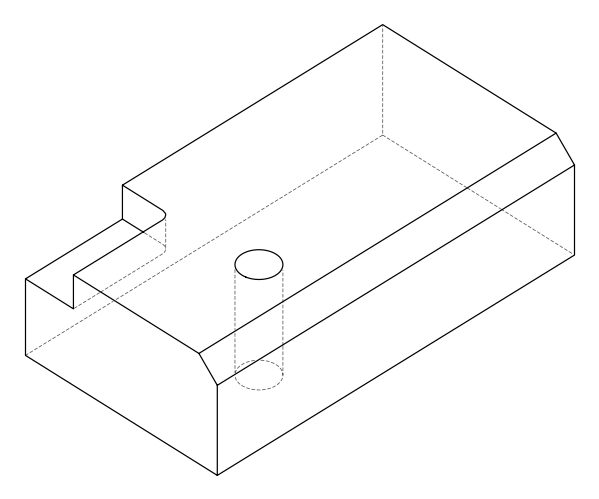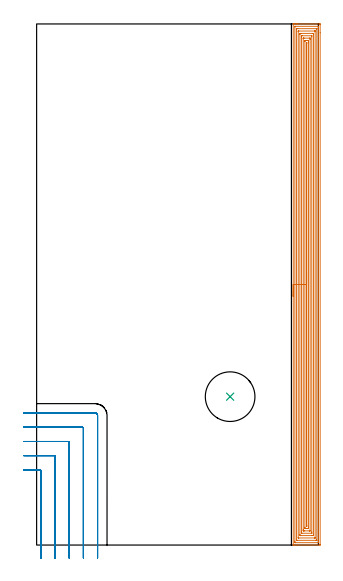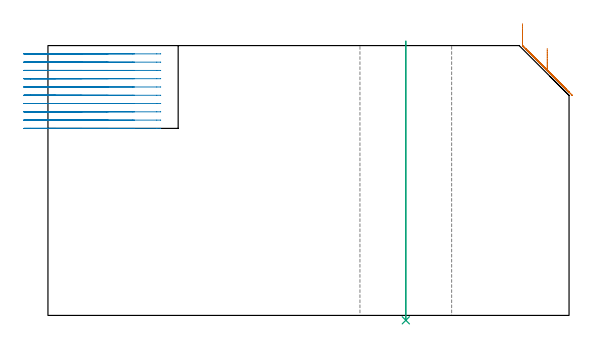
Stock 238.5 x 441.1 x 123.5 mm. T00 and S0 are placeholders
(PLAN: 3 operations, 2 tool changes, 47.6 min)
(1 AREA_MILL | FG_CHAMFER_SURFACE | UGT0205_001 | 31.96 min | 114652 mm3)
(2 MILL_CORNER_NOTCH_RECTANGULAR | CORNER_NOTCH_RECTANGULAR | NXT0201_012 | Follow Part, ap 4, ae 75% | 15.12 min | 269629 mm3)
(3 INDEXABLE_INSERT_DRILL_THROUGH_HOLE_FROM_SOLID | STEP1HOLE | NXT0302_036 | 0.51 min | 171022 mm3)
(TOOL UGT0205_001 | Chamfer Mill 20 x 3 x 45 deg. | D20 FL50 Z2)
(TOOL NXT0201_012 | ENDMILL 16mm [2P460-1600-NA 1630] | D16 FL38 Z6)
(TOOL NXT0302_036 | Index. Insert Drill 42mm [880-D4200L50-05] | D42 PA176 FL210 Z2)
(OP 1 AREA_MILL)
G17 G21 G94 G90
T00 M6
G54
G17 G0 G90 X217.2 Y210.55 S1061 M3
G43 Z133.5 H0
G94 G1 Y210.588 Z132.628 F250.
Y210.702 Z131.763
Y210.891 Z130.912
Y211.153 Z130.08
Y211.487 Z129.274
Y211.89 Z128.5
Y212.359 Z127.764
Y212.89 Z127.072
Y213.479 Z126.429
Y214.122 Z125.84
Y214.814 Z125.308
Y215.55 Z124.84
Y216.324 Z124.437
Y217.13 Z124.103
Y217.962 Z123.841
Y218.814 Z123.652
Y219.678 Z123.538
Y220.55 Z123.5
Y440.92
X217.202 Y441.09 Z123.489
X217.365 Y441.098 Z123.328
X217.534 Y441.1 Z123.166
X217.785 Z122.914
X218.493 Z122.201
X219.726 Z120.971
X220.251 Z120.443
X220.868 Z119.828
X239.585 Z101.112
X239.85 Y441.097 Z100.847
X239.992 Y441.09 Z100.706
X239.999 Y440.946 Z100.699
X240. Y433.6 Z100.7
Y0.627
X239.995 Y0.15 Z100.703
X239.992 Y0.01 Z100.706
X239.848 Y0. Z100.85
X220.868 Z119.828
X218.493 Z122.201
X217.534 Z123.166
X217.366 Y0.001 Z123.326
X217.283 Y0.004 Z123.408
X217.203 Y0.01 Z123.488
X217.2 Y0.18 Z123.5
Y220.55
X218.614 Z122.086
Y438.562
X218.621 Y439.086 Z122.079
X218.648 Y439.09 Z122.052
X218.72 Y439.096 Z121.98
X218.828 Y439.099 Z121.872
X238.299 Y439.1 Z102.401
X238.504 Y439.097 Z102.196
X238.538 Y439.095 Z102.162
X238.57 Y439.091 Z102.13
X238.579 Y439.049 Z102.121
X238.584 Y438.81 Z102.116
X238.585 Y438.685 Z102.115
X238.586 Y437.914 Z102.114
Y2.538
X238.579 Y2.014 Z102.121
X238.552 Y2.01 Z102.148
X238.48 Y2.004 Z102.22
X238.372 Y2.001 Z102.328
X218.901 Y2. Z121.799
X218.696 Y2.003 Z122.004
X218.662 Y2.005 Z122.038
X218.63 Y2.009 Z122.07
X218.621 Y2.051 Z122.079
X218.616 Y2.29 Z122.084
X218.615 Y2.415 Z122.085
X218.614 Y3.186 Z122.086
Y220.55
X220.028 Z120.672
X220.029 Y436.897 Z120.671
X220.031 Y437.01 Z120.669
X220.033 Y437.066 Z120.667
X220.035 Y437.086 Z120.665
X220.059 Y437.093 Z120.641
X220.251 Y437.096 Z120.449
X220.931 Y437.1 Z119.769
X221.13 Z119.57
X236.75 Z103.95
X236.949 Y437.096 Z103.751
X237.148 Y437.09 Z103.552
X237.165 Y437.088 Z103.535
X237.167 Y437.072 Z103.533
X237.17 Y437.033 Z103.53
X237.171 Y436.973 Z103.529
X237.172 Y436.897 Z103.528
X237.171 Y4.203 Z103.529
X237.169 Y4.09 Z103.531
X237.167 Y4.034 Z103.533
X237.165 Y4.014 Z103.535
X237.141 Y4.007 Z103.559
X236.949 Y4.004 Z103.751
X236.269 Y4. Z104.431
X236.07 Z104.63
X220.45 Y4.001 Z120.25
X220.251 Y4.004 Z120.449
X220.052 Y4.01 Z120.648
X220.035 Y4.012 Z120.665
X220.033 Y4.028 Z120.667
X220.03 Y4.067 Z120.67
X220.029 Y4.128 Z120.671
X220.028 Y4.203 Z120.672
Y220.55
X221.443 Z119.257
Y434.79
X221.445 Y434.983 Z119.255
X221.447 Y435.052 Z119.253
X221.449 Y435.085 Z119.251
X221.466 Y435.09 Z119.234
X221.574 Y435.093 Z119.126
X222.009 Y435.1 Z118.691
X235.191 Z105.509
X235.626 Y435.095 Z105.074
X235.732 Y435.091 Z104.968
X235.751 Y435.089 Z104.949
X235.753 Y435.073 Z104.947
X235.755 Y435.036 Z104.945
X235.757 Y434.954 Z104.943
Y6.31
X235.755 Y6.117 Z104.945
X235.753 Y6.048 Z104.947
X235.751 Y6.016 Z104.949
X235.734 Y6.01 Z104.966
X235.626 Y6.007 Z105.074
X235.191 Y6. Z105.509
X222.009 Z118.691
X221.574 Y6.005 Z119.126
X221.468 Y6.009 Z119.232
X221.449 Y6.011 Z119.251
X221.447 Y6.027 Z119.253
X221.445 Y6.064 Z119.255
X221.443 Y6.146 Z119.257
Y220.55
X222.857 Z117.843
X222.858 Y432.427 Z117.842
Y432.457
X222.888 Y433.09 Z117.812
X223.108 Y433.097 Z117.592
X223.766 Y433.1 Z116.934
X223.984 Z116.716
X233.652 Y433.099 Z107.048
X234.312 Y433.09 Z106.388
X234.342 Y432.427 Z106.358
Y432.396
Y8.673
Y8.643
X234.312 Y8.01 Z106.388
X234.092 Y8.003 Z106.608
X233.434 Y8. Z107.266
X233.216 Z107.484
X223.548 Y8.001 Z117.152
X222.888 Y8.01 Z117.812
X222.858 Y8.673 Z117.842
Y8.704
X222.857 Y220.55 Z117.843
X224.271 Z116.429
Y430.126
X224.272 Y430.639 Z116.428
X224.275 Y431.016 Z116.425
X224.278 Y431.072 Z116.422
X224.282 Y431.09 Z116.418
X224.306 Y431.092 Z116.394
X224.419 Y431.097 Z116.281
X224.645 Y431.099 Z116.055
X232.706 Z107.994
X232.827 Y431.096 Z107.873
X232.906 Y431.091 Z107.794
X232.922 Y431.089 Z107.778
X232.924 Y431.069 Z107.776
X232.926 Y431.02 Z107.774
X232.928 Y430.639 Z107.772
X232.929 Y430.258 Z107.771
Y10.974
X232.928 Y10.461 Z107.772
X232.925 Y10.084 Z107.775
X232.922 Y10.028 Z107.778
X232.918 Y10.01 Z107.782
X232.894 Y10.008 Z107.806
X232.781 Y10.003 Z107.919
X232.555 Y10.001 Z108.145
X224.494 Z116.206
X224.373 Y10.004 Z116.327
X224.294 Y10.009 Z116.406
X224.278 Y10.011 Z116.422
X224.276 Y10.031 Z116.424
X224.274 Y10.08 Z116.426
X224.272 Y10.461 Z116.428
X224.271 Y10.842 Z116.429
Y220.55
X225.685 Z115.015
Y428.687
X225.686 Y428.851 Z115.014
X225.69 Y429.033 Z115.01
X225.692 Y429.076 Z115.008
X225.696 Y429.09 Z115.004
X225.75 Y429.093 Z114.95
X225.913 Y429.097 Z114.787
X226.158 Y429.1 Z114.542
X226.403 Z114.297
X230.797 Z109.903
X231.433 Y429.098 Z109.267
X231.485 Y429.094 Z109.215
X231.502 Y429.091 Z109.198
X231.508 Y429.022 Z109.192
X231.511 Y428.851 Z109.189
X231.514 Y428.121 Z109.186
X231.515 Y427.957 Z109.185
X231.514 Y12.413 Z109.186
Y12.249
X231.51 Y12.067 Z109.19
X231.508 Y12.024 Z109.192
X231.504 Y12.01 Z109.196
X231.45 Y12.007 Z109.25
X231.287 Y12.003 Z109.413
X231.042 Y12. Z109.658
X230.797 Z109.903
X226.648 Z114.052
X226.403 Z114.297
X225.767 Y12.002 Z114.933
X225.715 Y12.006 Z114.985
X225.698 Y12.009 Z115.002
X225.692 Y12.078 Z115.008
X225.689 Y12.249 Z115.011
X225.685 Y12.979 Z115.015
Y13.143
Y220.55
X227.099 Z113.601
X227.1 Y426.169 Z113.6
X227.101 Y426.353 Z113.599
X227.107 Y427.063 Z113.593
X227.25 Y427.095 Z113.45
X227.282 Y427.097 Z113.418
X228.124 Y427.1 Z112.576
X229.003 Z111.697
X229.884 Y427.098 Z110.816
X229.918 Y427.093 Z110.782
X230.093 Y427.063 Z110.607
X230.096 Y426.882 Z110.604
X230.1 Y426.169 Z110.6
Y425.984
Y14.931
X230.099 Y14.747 Z110.601
X230.093 Y14.037 Z110.607
X229.95 Y14.005 Z110.75
X229.918 Y14.003 Z110.782
X229.076 Y14. Z111.624
X228.197 Z112.503
X227.316 Y14.002 Z113.384
X227.282 Y14.007 Z113.418
X227.107 Y14.037 Z113.593
X227.104 Y14.218 Z113.596
X227.1 Y14.931 Z113.6
Y15.116
X227.099 Y220.55 Z113.601
X228.514 Z112.186
Y424.915
X228.516 Y425.003 Z112.184
X228.52 Y425.061 Z112.18
X228.523 Y425.091 Z112.177
X228.534 Y425.093 Z112.166
X228.6 Y425.095 Z112.1
X228.666 Y425.093 Z112.034
X228.677 Y425.091 Z112.023
X228.68 Y425.061 Z112.02
X228.684 Y425.004 Z112.016
X228.686 Y424.916 Z112.014
Y16.185
X228.684 Y16.097 Z112.016
X228.68 Y16.039 Z112.02
X228.677 Y16.009 Z112.023
X228.666 Y16.007 Z112.034
X228.6 Y16.005 Z112.1
X228.534 Y16.007 Z112.166
X228.523 Y16.009 Z112.177
X228.52 Y16.039 Z112.18
X228.516 Y16.097 Z112.184
X228.514 Y16.184 Z112.186
Y220.55
Y221.422 Z112.224
Y222.287 Z112.338
Y223.138 Z112.527
Y223.97 Z112.789
Y224.776 Z113.123
Y225.55 Z113.526
Y226.286 Z113.995
Y226.978 Z114.526
Y227.621 Z115.115
Y228.21 Z115.758
Y228.742 Z116.451
Y229.21 Z117.186
Y229.613 Z117.96
Y229.947 Z118.766
Y230.209 Z119.598
Y230.398 Z120.45
Y230.512 Z121.315
Y230.55 Z122.186
G0 Z133.5
M5
M2
(OP 2 MILL_CORNER_NOTCH_RECTANGULAR)
G17 G21 G94 G90
T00 M6
G54
G17 G0 G90 X3.6 Y-11. S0 M3
G43 Z133.5 H1
Z119.71
G94 G1 Y-8. F250.
Y62.905 F500.
G3 X2.805 Y63.7 R0.8
G1 X-8.
X-11. F250.
G0 Z133.5
X15.6 Y-11.
Z119.71
G1 Y-8.
Y74.905 F500.
G3 X14.805 Y75.7 R0.8
G1 X-8.
X-11. F250.
G0 Z133.5
X27.6 Y-11.
Z119.71
G1 Y-8.
Y86.905 F500.
G3 X26.805 Y87.7 R0.8
G1 X-8.
X-11. F250.
G0 Z133.5
X39.6 Y-11.
Z119.71
G1 Y-8.
Y98.904 F500.
G3 X38.804 Y99.7 R0.8
G1 X-8.
X-11. F250.
G0 Z133.5
X51.6 Y-11.
Z119.71
G1 Y-8.
Y109.9 F500.
G3 X49.8 Y111.7 R1.8
G1 X-8.
X-11. F250.
G0 Z133.5
X3.6 Y-11.
Z115.92
G1 Y-8.
Y62.905 F500.
G3 X2.805 Y63.7 R0.8
G1 X-8.
X-11. F250.
G0 Z133.5
X15.6 Y-11.
Z115.92
G1 Y-8.
Y74.905 F500.
G3 X14.805 Y75.7 R0.8
G1 X-8.
X-11. F250.
G0 Z133.5
X27.6 Y-11.
Z115.92
G1 Y-8.
Y86.905 F500.
G3 X26.805 Y87.7 R0.8
G1 X-8.
X-11. F250.
G0 Z133.5
X39.6 Y-11.
Z115.92
G1 Y-8.
Y98.904 F500.
G3 X38.804 Y99.7 R0.8
G1 X-8.
X-11. F250.
G0 Z133.5
X51.6 Y-11.
Z115.92
G1 Y-8.
Y109.9 F500.
G3 X49.8 Y111.7 R1.8
G1 X-8.
X-11. F250.
G0 Z133.5
X3.6 Y-11.
Z112.13
G1 Y-8.
Y62.905 F500.
G3 X2.805 Y63.7 R0.8
G1 X-8.
X-11. F250.
G0 Z133.5
X15.6 Y-11.
Z112.13
G1 Y-8.
Y74.905 F500.
G3 X14.805 Y75.7 R0.8
G1 X-8.
X-11. F250.
G0 Z133.5
X27.6 Y-11.
Z112.13
G1 Y-8.
Y86.905 F500.
G3 X26.805 Y87.7 R0.8
G1 X-8.
X-11. F250.
G0 Z133.5
X39.6 Y-11.
Z112.13
G1 Y-8.
Y98.904 F500.
G3 X38.804 Y99.7 R0.8
G1 X-8.
X-11. F250.
G0 Z133.5
X51.6 Y-11.
Z112.13
G1 Y-8.
Y109.9 F500.
G3 X49.8 Y111.7 R1.8
G1 X-8.
X-11. F250.
G0 Z133.5
X3.6 Y-11.
Z108.34
G1 Y-8.
Y62.905 F500.
G3 X2.805 Y63.7 R0.8
G1 X-8.
X-11. F250.
G0 Z133.5
X15.6 Y-11.
Z108.34
G1 Y-8.
Y74.905 F500.
G3 X14.805 Y75.7 R0.8
G1 X-8.
X-11. F250.
G0 Z133.5
X27.6 Y-11.
Z108.34
G1 Y-8.
Y86.905 F500.
G3 X26.805 Y87.7 R0.8
G1 X-8.
X-11. F250.
G0 Z133.5
X39.6 Y-11.
Z108.34
G1 Y-8.
Y98.904 F500.
G3 X38.804 Y99.7 R0.8
G1 X-8.
X-11. F250.
G0 Z133.5
X51.6 Y-11.
Z108.34
G1 Y-8.
Y109.9 F500.
G3 X49.8 Y111.7 R1.8
G1 X-8.
X-11. F250.
G0 Z133.5
X3.6 Y-11.
Z104.55
G1 Y-8.
Y62.905 F500.
G3 X2.805 Y63.7 R0.8
G1 X-8.
X-11. F250.
G0 Z133.5
X15.6 Y-11.
Z104.55
G1 Y-8.
Y74.905 F500.
G3 X14.805 Y75.7 R0.8
G1 X-8.
X-11. F250.
G0 Z133.5
X27.6 Y-11.
Z104.55
G1 Y-8.
Y86.905 F500.
G3 X26.805 Y87.7 R0.8
G1 X-8.
X-11. F250.
G0 Z133.5
X39.6 Y-11.
Z104.55
G1 Y-8.
Y98.904 F500.
G3 X38.804 Y99.7 R0.8
G1 X-8.
X-11. F250.
G0 Z133.5
X51.6 Y-11.
Z104.55
G1 Y-8.
Y109.9 F500.
G3 X49.8 Y111.7 R1.8
G1 X-8.
X-11. F250.
G0 Z133.5
X3.6 Y-11.
Z100.76
G1 Y-8.
Y62.905 F500.
G3 X2.805 Y63.7 R0.8
G1 X-8.
X-11. F250.
G0 Z133.5
X15.6 Y-11.
Z100.76
G1 Y-8.
Y74.905 F500.
G3 X14.805 Y75.7 R0.8
G1 X-8.
X-11. F250.
G0 Z133.5
X27.6 Y-11.
Z100.76
G1 Y-8.
Y86.905 F500.
G3 X26.805 Y87.7 R0.8
G1 X-8.
X-11. F250.
G0 Z133.5
X39.6 Y-11.
Z100.76
G1 Y-8.
Y98.904 F500.
G3 X38.804 Y99.7 R0.8
G1 X-8.
X-11. F250.
G0 Z133.5
X51.6 Y-11.
Z100.76
G1 Y-8.
Y109.9 F500.
G3 X49.8 Y111.7 R1.8
G1 X-8.
X-11. F250.
G0 Z133.5
X3.6 Y-11.
Z96.97
G1 Y-8.
Y62.905 F500.
G3 X2.805 Y63.7 R0.8
G1 X-8.
X-11. F250.
G0 Z133.5
X15.6 Y-11.
Z96.97
G1 Y-8.
Y74.905 F500.
G3 X14.805 Y75.7 R0.8
G1 X-8.
X-11. F250.
G0 Z133.5
X27.6 Y-11.
Z96.97
G1 Y-8.
Y86.905 F500.
G3 X26.805 Y87.7 R0.8
G1 X-8.
X-11. F250.
G0 Z133.5
X39.6 Y-11.
Z96.97
G1 Y-8.
Y98.904 F500.
G3 X38.804 Y99.7 R0.8
G1 X-8.
X-11. F250.
G0 Z133.5
X51.6 Y-11.
Z96.97
G1 Y-8.
Y109.9 F500.
G3 X49.8 Y111.7 R1.8
G1 X-8.
X-11. F250.
G0 Z133.5
X3.6 Y-11.
Z93.18
G1 Y-8.
Y62.905 F500.
G3 X2.805 Y63.7 R0.8
G1 X-8.
X-11. F250.
G0 Z133.5
X15.6 Y-11.
Z93.18
G1 Y-8.
Y74.905 F500.
G3 X14.805 Y75.7 R0.8
G1 X-8.
X-11. F250.
G0 Z133.5
X27.6 Y-11.
Z93.18
G1 Y-8.
Y86.905 F500.
G3 X26.805 Y87.7 R0.8
G1 X-8.
X-11. F250.
G0 Z133.5
X39.6 Y-11.
Z93.18
G1 Y-8.
Y98.904 F500.
G3 X38.804 Y99.7 R0.8
G1 X-8.
X-11. F250.
G0 Z133.5
X51.6 Y-11.
Z93.18
G1 Y-8.
Y109.9 F500.
G3 X49.8 Y111.7 R1.8
G1 X-8.
X-11. F250.
G0 Z133.5
X3.6 Y-11.
Z89.39
G1 Y-8.
Y62.905 F500.
G3 X2.805 Y63.7 R0.8
G1 X-8.
X-11. F250.
G0 Z133.5
X15.6 Y-11.
Z89.39
G1 Y-8.
Y74.905 F500.
G3 X14.805 Y75.7 R0.8
G1 X-8.
X-11. F250.
G0 Z133.5
X27.6 Y-11.
Z89.39
G1 Y-8.
Y86.905 F500.
G3 X26.805 Y87.7 R0.8
G1 X-8.
X-11. F250.
G0 Z133.5
X39.6 Y-11.
Z89.39
G1 Y-8.
Y98.904 F500.
G3 X38.804 Y99.7 R0.8
G1 X-8.
X-11. F250.
G0 Z133.5
X51.6 Y-11.
Z89.39
G1 Y-8.
Y109.9 F500.
G3 X49.8 Y111.7 R1.8
G1 X-8.
X-11. F250.
G0 Z133.5
X3.6 Y-11.
Z85.6
G1 Y-8.
Y62.905 F500.
G3 X2.805 Y63.7 R0.8
G1 X-8.
X-11. F250.
G0 Z133.5
X15.6 Y-11.
Z85.6
G1 Y-8.
Y74.905 F500.
G3 X14.805 Y75.7 R0.8
G1 X-8.
X-11. F250.
G0 Z133.5
X27.6 Y-11.
Z85.6
G1 Y-8.
Y86.905 F500.
G3 X26.805 Y87.7 R0.8
G1 X-8.
X-11. F250.
G0 Z133.5
X39.6 Y-11.
Z85.6
G1 Y-8.
Y98.904 F500.
G3 X38.804 Y99.7 R0.8
G1 X-8.
X-11. F250.
G0 Z133.5
X51.6 Y-11.
Z85.6
G1 Y-8.
Y109.9 F500.
G3 X49.8 Y111.7 R1.8
G1 X-8.
X-11. F250.
G0 Z133.5
M5
M2
(OP 3 INDEXABLE_INSERT_DRILL_THROUGH_HOLE_FROM_SOLID)
G17 G21 G94 G90
T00 M6
G54
G17 G0 G90 X163.8 Y125.6 S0 M3
G43 Z133.5 H1
G94 G81 G98 Z-2.233 F250. R125.5
G80
M5
M2
